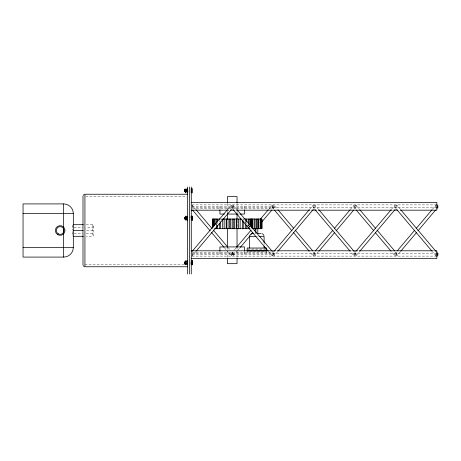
<?xml version="1.0" encoding="UTF-8"?>
<svg xmlns="http://www.w3.org/2000/svg" width="461" height="461" viewBox="0 0 461 461"><rect width="100%" height="100%" fill="white"/><g stroke="black" fill="none" stroke-linecap="round" stroke-linejoin="round"><path stroke-width="0.35" stroke-dasharray="2.31 1.73" d="M72.36 234.367L72.642 233.681M93.629 226.633L92.845 227.584L86.213 227.601M72.642 224.98L72.36 229.976M227.838 209.231L231.094 205.387L233.301 207.248L232.379 208.36M195.637 251.752L192.381 255.601L191.874 255.169M231.094 253.723L232.494 252.075M234.349 249.879L236.211 247.684M268.769 209.231L272.025 205.387M237.496 250.657L233.312 255.601L231.105 253.734M237.962 250.104L239.818 247.909M272.843 208.908L274.237 207.26L272.036 205.393M272.025 253.723L272.952 252.628M309.694 209.231L312.95 205.387L315.157 207.248L314.235 208.36M277.493 251.752L274.237 255.601L272.036 253.734M312.95 253.723L314.35 252.075M350.625 209.231L353.881 205.387L356.082 207.248M318.418 251.752L315.168 255.601L312.961 253.734M354.699 208.908L356.094 207.26M353.881 253.723L354.809 252.628M391.55 209.231L394.806 205.387L397.013 207.248L396.091 208.36M356.094 255.601L359.35 251.752M394.806 253.723L396.201 252.075M432.481 209.231L435.737 205.387L436.244 205.813M400.275 251.752L397.025 255.601L394.818 253.734M191.874 205.813L192.37 205.393L195.637 209.231M272.036 207.248L274.226 205.393L277.493 209.231M233.301 253.734L231.105 255.59L226.91 250.657M272.036 255.59L274.226 253.734M356.082 205.393L353.892 207.248L355.275 208.908M315.157 253.734L312.961 255.59L309.694 251.752M356.082 253.734L353.892 255.59L350.625 251.752M397.013 253.734L394.818 255.59L391.55 251.752M436.244 255.169L435.749 255.59L432.481 251.752M85.642 196.179L186.688 196.179M191.995 204.874L436.844 204.874M191.995 206.321L273.131 206.321L273.131 208.257L191.995 208.257M191.995 207.773L436.844 207.773M237.841 214.054L238.919 214.054M220.612 219.027L221.874 219.027M242.532 219.027L243.794 219.027M86.213 224.697L92.845 224.72L93.629 225.665L93.462 235.871L92.661 236.303L86.213 236.303M74.042 227.601L82.634 227.601M250.519 228.696L251.349 228.696M86.616 230.5L93.6 230.5M74.042 233.399L82.634 233.399M86.213 233.399L92.845 233.416L93.629 234.367M254.783 233.531L255.982 233.531M257.486 236.43L258.148 236.43M247.88 248.998L266.498 248.998M247.165 249.966L266.498 249.966M191.995 252.726L273.131 252.726L273.131 254.662L191.995 254.662M191.995 253.21L436.844 253.21M191.995 256.114L436.844 256.114M84.928 264.821L183.824 264.821M353.892 253.734L356.082 255.59M400.275 209.231L397.025 205.387L394.818 207.248L395.74 208.36M356.094 205.387L359.35 209.231M395.624 252.075L397.025 253.723M318.418 209.231L315.168 205.387L312.961 207.248L313.883 208.36M355.166 252.628L356.094 253.723M313.768 252.075L315.168 253.723M272.025 207.26L273.419 208.908M236.562 209.231L233.312 205.387L231.105 207.248L232.027 208.36M273.31 252.628L274.237 253.723M268.769 251.752L272.025 255.601M228.195 247.684L230.056 249.879M231.912 252.075L233.312 253.723M224.582 247.909L226.443 250.104M72.642 227.319L72.36 226.633M72.36 231.566L72.642 236.02M266.498 253.268L266.498 251.844L247.165 251.833L247.165 253.268M264.084 243.252L264.084 244.618M249.395 225.93L249.395 227.313M249.205 225.93L249.251 227.313M249.176 225.93L249.176 227.313M248.865 225.239L248.865 226.622M248.329 224.553L248.329 225.93M248.214 224.553L248.214 225.93M247.885 224.553L247.885 225.93M246.554 222.479L246.554 223.862M245.667 221.787L245.667 223.17M245.638 221.787L245.638 223.17M245.073 220.41L245.073 221.787M244.48 206.321L244.48 209.133M244.48 251.85L244.48 254.662M243.725 219.027L243.725 220.41M237.916 220.41L237.916 227.313M237.035 203.56L237.035 210.625M237.035 211.242L237.035 214.054M237.035 246.929L237.035 257.941M232.2 206.321L232.2 208.257M232.2 252.726L232.2 254.662M227.371 203.56L227.371 210.625M227.371 211.242L227.371 214.054M227.371 246.929L227.371 257.941M221.257 219.027L221.257 220.41M219.926 206.321L219.926 209.133M219.926 251.85L219.926 254.662M219.332 220.41L219.332 221.787M217.851 222.479L217.851 223.862M216.52 223.862L216.52 225.93M216.192 223.862L216.192 225.93M92.661 224.697L92.661 236.28M436.244 207.542A1.452 1.106 -90 0 1 436.244 205.105M436.244 255.884A1.452 1.106 -90 0 1 436.244 253.441M191.874 253.441A1.452 1.106 -90 0 1 191.874 255.884M191.874 205.105A1.452 1.106 -90 0 1 191.874 207.542M396.829 207.133A1.452 1.106 -90 0 0 395.993 204.874A1.452 1.106 -90 0 0 394.921 206.954A1.452 1.106 -90 0 0 396.829 207.133M355.944 207.047A1.452 1.106 -90 0 0 354.987 204.874A1.452 1.106 -90 0 0 354.031 207.047A1.452 1.106 -90 0 0 355.944 207.047M355.904 255.475A1.452 1.106 -90 0 0 355.068 253.216A1.452 1.106 -90 0 0 353.99 255.296A1.452 1.106 -90 0 0 355.904 255.475M396.829 255.475A1.452 1.106 -90 0 0 395.993 253.216A1.452 1.106 -90 0 0 394.921 255.296A1.452 1.106 -90 0 0 396.829 255.475M314.972 255.475A1.452 1.106 -90 0 0 314.137 253.216A1.452 1.106 -90 0 0 313.065 255.296A1.452 1.106 -90 0 0 314.972 255.475M274.047 207.133A1.452 1.106 -90 0 0 273.212 204.874A1.452 1.106 -90 0 0 272.134 206.954A1.452 1.106 -90 0 0 274.047 207.133M314.972 207.133A1.452 1.106 -90 0 0 314.137 204.874A1.452 1.106 -90 0 0 313.065 206.954A1.452 1.106 -90 0 0 314.972 207.133M274.047 255.475A1.452 1.106 -90 0 0 273.212 253.216A1.452 1.106 -90 0 0 272.134 255.296A1.452 1.106 -90 0 0 274.047 255.475M233.122 207.133A1.452 1.106 -90 0 0 232.281 204.874A1.452 1.106 -90 0 0 231.209 206.954A1.452 1.106 -90 0 0 233.122 207.133M233.122 255.475A1.452 1.106 -90 0 0 232.281 253.216A1.452 1.106 -90 0 0 231.209 255.296A1.452 1.106 -90 0 0 233.122 255.475"/><path stroke-width="0.69" d="M184.832 218.9L184.832 217.465M184.832 218.139L184.838 217.684M185.282 263.485L184.832 263.387L184.832 263.825M185.057 261.739L185.068 263.911L185.074 263.617M185.172 219.684L185.074 217.823M185.996 264.453L185.99 264.868L185.979 263.433M187.379 219.603C187.397 222.075 187.425 215.287 187.385 216.393M191.263 216.987L191.257 219.58M192.669 264.447L192.669 264.862L192.646 260.494L192.663 262.349M192.646 218.289L192.652 220.393L192.663 219.891M192.669 218.134L192.669 216.987M184.838 263.571L185.195 261.877L185.777 263.485M184.826 261.865L184.832 263.767M184.901 218.186C185.103 220.03 185.057 216.284 185.068 217.338M185.973 217.419L185.985 216.019L185.99 216.653M191.234 260.713L191.263 264.332M184.826 191.62L184.838 189.16L185.23 189.851L184.832 189.846M185.057 191.88L185.074 189.483M185.967 192.894L185.996 188.543M185.99 219.58L185.921 216.739M187.379 192.905L187.402 188.549M191.234 192.894L191.263 188.543M192.646 192.905L192.669 188.549M192.663 219.58L192.658 216.025L192.669 216.653M185.034 219.136L184.907 218.946M185.985 219.891L185.979 220.393L185.967 219.252M191.252 219.891L191.24 220.156M191.246 216.393L191.252 216.019L191.257 216.653M185.362 262.067L185.599 261.191L185.887 262.424M185.166 263.496L185.011 264.193M185.668 191.546L185.512 192.168M185.65 217.344L185.818 216.71M185.38 219.206L185.264 219.667M185.944 189.69L186.014 189.367M187.241 189.621L187.362 189.206M249.689 235.629L250.427 234.378L251.948 233.577M187.178 262.476L187.195 261.929M185.846 262.073L185.996 264.332M187.69 190.474L187.736 189.897M83.13 195.464L84.213 194.381M185.253 263.444L184.924 264.205M192.03 251.527L227.377 209.778M196.104 251.205L231.451 209.455M236.677 247.131L251.095 230.102M260.396 219.119L268.302 209.778M240.285 247.361L250.052 235.825M251.447 234.176L252.841 232.528M254.236 230.88L256.097 228.685M261.681 222.093L271.909 210.009M273.886 251.527L309.233 209.778M277.96 251.205L313.307 209.455M315.278 250.98L332.951 230.102M334.346 228.454L350.158 209.778M318.885 251.205L334.698 232.528M336.092 230.88L353.766 210.009M355.742 251.527L391.089 209.778M359.816 251.205L395.163 209.455M397.134 250.98L414.808 230.102M416.202 228.454L432.015 209.778M400.742 251.205L416.554 232.528M417.948 230.88L435.622 210.009M437.022 208.36L437.95 207.26L437.374 206.77M436.763 254.731L437.938 253.734M187.408 194.242L84.928 194.242L84.928 266.758L187.408 266.758M191.275 202.454L436.844 202.454L436.844 210.181L400.113 210.187M63.658 203.912L23.05 203.912L23.05 257.088L63.658 257.088A9.669 9.669 0 0 0 73.322 247.419L73.322 213.581A9.669 9.669 0 0 0 63.658 203.912L63.658 257.088M191.275 210.187L228.719 210.187M230.16 210.187L234.482 210.187M235.923 210.187L310.097 210.187M311.538 210.187L316.58 210.187M318.021 210.187L392.196 210.187M393.636 210.187L397.958 210.187M23.05 213.581L73.322 213.581M224.461 214.054L219.926 214.054L219.926 209.836M227.371 214.054L237.035 214.054M239.939 214.054L244.48 214.054L244.48 209.836M220.139 219.027L212.544 219.027L212.544 228.005M222.882 219.027L241.253 219.027M244.572 219.027L261.957 219.027L261.957 228.696L252.398 228.696M73.322 224.697L83.349 224.697M214.428 228.696L249.718 228.696M73.092 230.5L82.992 230.5M252.484 233.531L253.337 233.531M257.007 233.531L261.18 233.531M73.322 236.303L83.349 236.303M256.178 236.43L249.58 236.43L249.58 248.03M259.503 236.43L264.084 236.43L264.084 242.572M23.05 247.419L73.322 247.419M191.275 250.796L275.534 250.796M276.969 250.796L351.144 250.796M352.584 250.796L357.627 250.796M359.067 250.796L433.242 250.796M434.683 250.796L436.844 250.796L436.844 258.517L191.275 258.529M247.165 250.911L266.498 250.911M184.832 217.938L185.259 218.065M262.251 233.733L263.231 234.378L263.969 235.629M185.23 217.938L184.861 217.909M84.213 266.619L83.13 265.536M400.742 209.778L436.089 251.527M437.022 252.628L437.95 253.723M396.667 209.455L432.015 251.205M359.816 209.778L375.629 228.454M377.023 230.102L394.697 250.98M356.203 210.009L373.877 230.88M375.277 232.528L391.089 251.205M318.885 209.778L354.232 251.527M314.811 209.455L350.158 251.205M277.96 209.778L293.772 228.454M295.167 230.102L312.84 250.98M274.347 210.009L292.02 230.88M293.421 232.528L309.233 251.205M237.029 209.778L272.376 251.527M232.955 209.455L268.302 251.205M196.104 209.778L211.916 228.454M213.31 230.102L227.728 247.131M192.491 210.009L210.164 230.88M211.564 232.528L224.121 247.361M185.541 217.419L186.014 218.952M187.356 261.923L187.558 262.528M187.051 191.442L186.941 191.131M185.8 189.909L186.014 190.589M187.448 189.206L187.633 190.076M185.42 192.168L185.12 190.445M187.085 189.92L187.304 190.624M185.777 191.453L185.541 190.658M184.988 191.448L184.844 191.05M185.529 218.963L185.287 218.162M185.31 189.915L185.512 190.554M187.552 191.459L187.31 190.652M184.884 189.2L185.103 190.307M187.489 264.188L187.402 264.326M186.935 261.243L187.12 262.073M185.95 216.82L186.135 217.828M186.227 189.379L186.388 190.324M187.679 219.517L187.46 218.116M186.388 219.488L186.186 218.197M187.408 263.94L187.379 260.494L187.379 261.698M187.281 216.993L187.42 217.84M191.136 217.016L191.2 217.362M187.391 263.853L187.206 262.661M186.106 263.853L185.898 262.516M186.607 191.874L186.411 190.502M191.24 263.825L191.085 262.856M187.852 191.655L187.702 190.566M191.257 217.719L191.257 217.269M185.985 261.934L185.973 260.5L185.973 261.704M185.063 262.004L185.068 262.528M184.832 262.534L184.832 262.223M192.663 263.018L192.669 264.326M185.068 262.903L185.074 263.456M266.498 251.136L266.498 248.03L247.165 248.03L247.165 251.136M264.084 245.984L264.084 248.03M261.802 219.027L261.802 228.696M260.828 219.027L260.828 228.696M260.102 219.027L260.102 228.696M258.488 219.027L258.488 228.696M258.172 219.027L258.172 228.696M257.797 228.696L257.797 233.531M257.152 219.027L257.152 228.696M256.287 219.027L256.287 228.696M255.867 228.696L255.867 232.84M255.002 219.027L255.002 228.696M254.08 219.027L254.08 228.696M252.53 219.027L252.53 228.696M252.058 219.027L252.058 228.005M251.752 219.027L251.706 227.313M251.51 219.027L251.51 227.313M250.888 219.027L250.888 226.622M250.311 219.027L250.311 225.93M249.205 219.027L249.205 224.553M248.329 219.027L248.329 223.862M248.329 227.313L248.329 228.696M246.785 219.027L246.785 221.787M246.785 225.239L246.785 228.696M245.638 219.027L245.638 220.41M245.638 223.862L245.638 228.696M244.48 251.147L244.48 246.929L219.926 246.929L219.926 251.147M243.725 221.787L243.725 228.696M242.359 220.41L242.359 228.696M240.158 219.027L240.146 228.696M238.637 219.027L238.637 228.696M237.035 202.869L237.035 196.657L227.371 196.657L227.371 202.869M237.035 213.489L237.035 219.229M237.035 228.547L237.035 247.182M237.035 258.656L237.035 263.675L227.371 263.675L227.371 258.656M236.798 219.027L236.798 228.696M236.245 219.027L236.245 228.696M234.632 219.027L234.632 228.696M233.249 219.027L233.249 228.696M232.16 219.027L232.16 228.696M230.523 219.027L230.523 228.696M229.653 219.027L229.653 228.696M228.074 219.027L228.074 228.696M227.371 213.489L227.371 219.229M227.371 228.547L227.371 247.182M226.489 219.027L226.489 228.696M226.172 219.027L226.172 228.696M224.167 219.027L224.167 228.696M222.703 219.027L222.703 228.696M220.612 221.787L220.612 228.696M219.332 223.17L219.332 228.696M217.563 219.027L217.563 221.787M217.563 225.239L217.563 228.696M216.52 219.027L216.52 223.17M216.52 226.622L216.52 228.696M215.154 219.027L215.154 224.553M214.4 219.027L214.4 225.93M213.489 219.027L213.489 226.622M213.051 219.027L213.051 227.313M212.654 219.027L212.648 228.005M191.275 186.993L191.275 274.007M189.338 186.993L189.338 274.007M187.408 186.993L187.408 274.007M82.992 196.179L82.992 264.821M436.763 204.874A1.452 1.106 -90 0 1 437.95 206.321A1.452 1.106 -90 0 1 436.763 207.767M436.763 253.216A1.452 1.106 -90 0 1 437.95 254.662A1.452 1.106 -90 0 1 436.763 256.109M187.402 264.447L187.402 264.862L187.397 264.401M191.263 264.453L191.257 264.868L191.252 264.407M58.242 233.848A3.867 3.867 0 0 0 64.044 230.5A3.867 3.867 0 0 0 58.242 227.152A3.867 3.867 0 0 0 58.242 233.848M57.758 234.684A4.835 4.835 0 0 0 65.007 230.5A4.835 4.835 0 0 0 57.758 226.316A4.835 4.835 0 0 0 57.758 234.684"/></g></svg>
